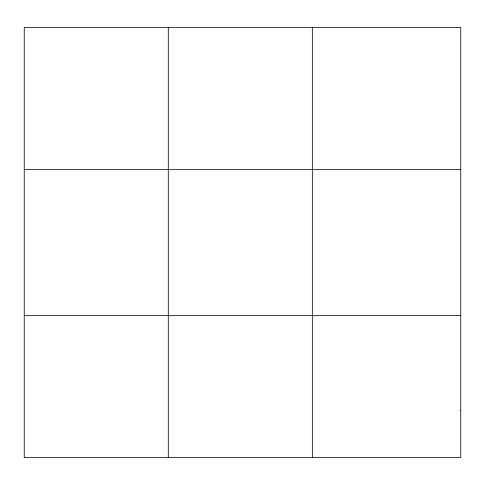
<?xml version="1.0" encoding="UTF-8"?>
<svg xmlns="http://www.w3.org/2000/svg" width="485" height="485" viewBox="0 0 485 485"><rect width="100%" height="100%" fill="white"/><g stroke="black" fill="none" stroke-linecap="round" stroke-linejoin="round"><path stroke-width="0.73" d="M168.295 457.591L168.295 27.409M312.34 457.591L312.34 27.409M24.25 169.368L460.75 169.368M24.25 315.632L460.75 315.632M460.75 410.274L460.75 457.591L24.25 457.591L24.25 27.409L460.75 27.409L460.75 410.274"/></g></svg>
